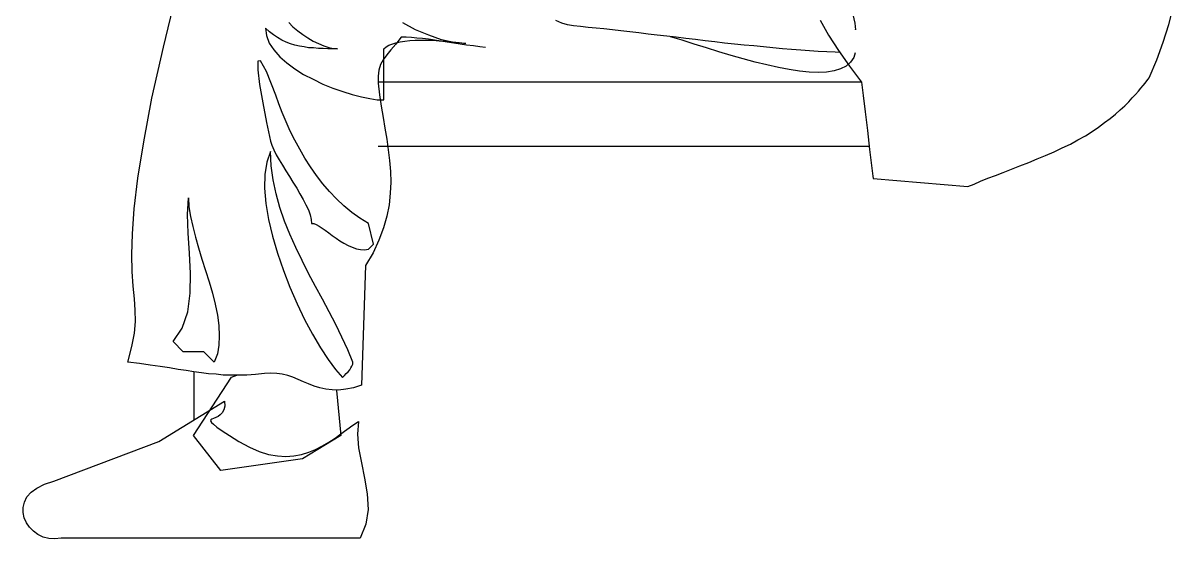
# Model space of a CAD drawing. Header units: millimetres. Extents: x 577 to 2337, y 236 to 943.
# Drawn here: x 757.358 to 758.25, y 708.446 to 708.846 of the extents above; entities that cross this region are included whole.
import ezdxf

# ---------------------------------------------------------------- set-up
doc = ezdxf.new("R2010")
doc.units = ezdxf.units.MM
doc.header["$LTSCALE"] = 0.01
doc.layers.add('06-Furn', color=4, linetype='Continuous')

# ---------------------------------------------------------------- blocks, each defined once
blk = doc.blocks.new('Body 36')
at = {"layer": '06-Furn', "color": 8, "linetype": 'Continuous'}
for p, q in [((721.39644, 586.72566), (721.40782, 586.77213)), ((722.17569, 586.74321), (722.17897, 586.75651)), ((721.93079, 586.75092), (721.93233, 586.74436)), ((721.47878, 586.73761), (721.4757, 586.74051)), ((721.4757, 586.74051), (721.47647, 586.73472)), ((721.49363, 586.74475), (721.49691, 586.74147)), ((721.49691, 586.74147), (721.50057, 586.73839)), ((721.50057, 586.73839), (721.50443, 586.7355)), ((721.59198, 586.73916), (721.58195, 586.74456)), ((721.6022, 586.73491), (721.59198, 586.73916)), ((721.70517, 586.74436), (721.70055, 586.7463)), ((721.70961, 586.74302), (721.70517, 586.74436)), ((721.71424, 586.74224), (721.70961, 586.74302)), ((721.71983, 586.74167), (721.71424, 586.74224)), ((721.72561, 586.74108), (721.71983, 586.74167)), ((721.73179, 586.74051), (721.72561, 586.74108)), ((721.73796, 586.73993), (721.73179, 586.74051)), ((721.74452, 586.73916), (721.73796, 586.73993)), ((721.75107, 586.73839), (721.74452, 586.73916)), ((721.75801, 586.73761), (721.75107, 586.73839)), ((721.90553, 586.74668), (721.91208, 586.73491)), ((721.93233, 586.74436), (721.93291, 586.73916)), ((721.93291, 586.73916), (721.93291, 586.73954)), ((722.17145, 586.72971), (722.17569, 586.74321)), ((721.47647, 586.73472), (721.47859, 586.72894)), ((721.48187, 586.7353), (721.47878, 586.73761)), ((721.48495, 586.73318), (721.48187, 586.7353)), ((721.48823, 586.73126), (721.48495, 586.73318)), ((721.49151, 586.72971), (721.48823, 586.73126)), ((721.49498, 586.72836), (721.49151, 586.72971)), ((721.50443, 586.7355), (721.50848, 586.73299)), ((721.50848, 586.73299), (721.51253, 586.73048)), ((721.51253, 586.73048), (721.51677, 586.72855)), ((721.5808, 586.73356), (721.57655, 586.72817)), ((721.57674, 586.72913), (721.58002, 586.7299)), ((721.58002, 586.7299), (721.58349, 586.73048)), ((721.58465, 586.73356), (721.5808, 586.73356)), ((721.58349, 586.73048), (721.58754, 586.73087)), ((721.5887, 586.73318), (721.58465, 586.73356)), ((721.58754, 586.73087), (721.59159, 586.73106)), ((721.59294, 586.7328), (721.5887, 586.73318)), ((721.59159, 586.73106), (721.59603, 586.73126)), ((721.59738, 586.73241), (721.59294, 586.7328)), ((721.59603, 586.73126), (721.60066, 586.73126)), ((721.60201, 586.73183), (721.59738, 586.73241)), ((721.60066, 586.73126), (721.60548, 586.73106)), ((721.60663, 586.73126), (721.60201, 586.73183)), ((721.61203, 586.73144), (721.6022, 586.73491)), ((721.60548, 586.73106), (721.6103, 586.73067)), ((721.61146, 586.73048), (721.60663, 586.73126)), ((721.6103, 586.73067), (721.6155, 586.73029)), ((721.61647, 586.72971), (721.61146, 586.73048)), ((721.62167, 586.72932), (721.61203, 586.73144)), ((721.6155, 586.73029), (721.62052, 586.7299)), ((721.62148, 586.72894), (721.61647, 586.72971)), ((721.62052, 586.7299), (721.62572, 586.72932)), ((721.76495, 586.73684), (721.75801, 586.73761)), ((721.77209, 586.73588), (721.76495, 586.73684)), ((721.77922, 586.73511), (721.77209, 586.73588)), ((721.78655, 586.73415), (721.77922, 586.73511)), ((721.79388, 586.73337), (721.78655, 586.73415)), ((721.79851, 586.73106), (721.78964, 586.73376)), ((721.78964, 586.73376), (721.78964, 586.73376)), ((721.8014, 586.73241), (721.79388, 586.73337)), ((721.80796, 586.72798), (721.79851, 586.73106)), ((721.80893, 586.73163), (721.8014, 586.73241)), ((721.81645, 586.73067), (721.80893, 586.73163)), ((721.82397, 586.7299), (721.81645, 586.73067)), ((721.83148, 586.72894), (721.82397, 586.7299)), ((721.91208, 586.73491), (721.91979, 586.72315)), ((722.16644, 586.71583), (722.17145, 586.72971)), ((721.38757, 586.68613), (721.39644, 586.72566)), ((721.47859, 586.72894), (721.48206, 586.72354)), ((721.48206, 586.72354), (721.48668, 586.71833)), ((721.49845, 586.72739), (721.49498, 586.72836)), ((721.50192, 586.72643), (721.49845, 586.72739)), ((721.50559, 586.72585), (721.50192, 586.72643)), ((721.50906, 586.72528), (721.50559, 586.72585)), ((721.51272, 586.72508), (721.50906, 586.72528)), ((721.51658, 586.7247), (721.51272, 586.72508)), ((721.52024, 586.7247), (721.51658, 586.7247)), ((721.51677, 586.72855), (721.52082, 586.72682)), ((721.52391, 586.7245), (721.52024, 586.7247)), ((721.52082, 586.72682), (721.52468, 586.72546)), ((721.52776, 586.7245), (721.52391, 586.7245)), ((721.52468, 586.72546), (721.52815, 586.7247)), ((721.53143, 586.7245), (721.52776, 586.7245)), ((721.52815, 586.7247), (721.53143, 586.7245)), ((721.5673, 586.7245), (721.56903, 586.72585)), ((721.5673, 586.68478), (721.5673, 586.7245)), ((721.56903, 586.72585), (721.57115, 586.7272)), ((721.57269, 586.72354), (721.56961, 586.71968)), ((721.57115, 586.7272), (721.57366, 586.72817)), ((721.57655, 586.72817), (721.57269, 586.72354)), ((721.57366, 586.72817), (721.57674, 586.72913)), ((721.6265, 586.72817), (721.62148, 586.72894)), ((721.63093, 586.72855), (721.62167, 586.72932)), ((721.62572, 586.72932), (721.63093, 586.72855)), ((721.63151, 586.72739), (721.6265, 586.72817)), ((721.63671, 586.72663), (721.63151, 586.72739)), ((721.64173, 586.72585), (721.63671, 586.72663)), ((721.64625, 586.72533), (721.64173, 586.72585)), ((721.81741, 586.72508), (721.80796, 586.72798)), ((721.82705, 586.72219), (721.81741, 586.72508)), ((721.83649, 586.71929), (721.82705, 586.72219)), ((721.83919, 586.72817), (721.83148, 586.72894)), ((721.84671, 586.72739), (721.83919, 586.72817)), ((721.85403, 586.72663), (721.84671, 586.72739)), ((721.86156, 586.72585), (721.85403, 586.72663)), ((721.86889, 586.72528), (721.86156, 586.72585)), ((721.87622, 586.7245), (721.86889, 586.72528)), ((721.88335, 586.72392), (721.87622, 586.7245)), ((721.89049, 586.72335), (721.88335, 586.72392)), ((721.89723, 586.72296), (721.89049, 586.72335)), ((721.90399, 586.72238), (721.89723, 586.72296)), ((721.91073, 586.72219), (721.90399, 586.72238)), ((721.9171, 586.7218), (721.91073, 586.72219)), ((721.92082, 586.72168), (721.9171, 586.7218)), ((721.91979, 586.72315), (721.92828, 586.71101)), ((721.93272, 586.72122), (721.93156, 586.71775)), ((721.47184, 586.71505), (721.46972, 586.71486)), ((721.46972, 586.71486), (721.46972, 586.70811)), ((721.47627, 586.70695), (721.47184, 586.71505)), ((721.48668, 586.71833), (721.49209, 586.71351)), ((721.49209, 586.71351), (721.49845, 586.70888)), ((721.56478, 586.71216), (721.56344, 586.70792)), ((721.56691, 586.71583), (721.56478, 586.71216)), ((721.56961, 586.71968), (721.56691, 586.71583)), ((721.84594, 586.71659), (721.83649, 586.71929)), ((721.8552, 586.71409), (721.84594, 586.71659)), ((721.86426, 586.71197), (721.8552, 586.71409)), ((721.87313, 586.71004), (721.86426, 586.71197)), ((721.92905, 586.71409), (721.92558, 586.71101)), ((721.93156, 586.71775), (721.92905, 586.71409)), ((722.16046, 586.70194), (722.16644, 586.71583)), ((721.46972, 586.70811), (721.47107, 586.69673)), ((721.4836, 586.68863), (721.47627, 586.70695)), ((721.49845, 586.70888), (721.5052, 586.70464)), ((721.5052, 586.70464), (721.51253, 586.70079)), ((721.56344, 586.70792), (721.56286, 586.70329)), ((721.56286, 586.70329), (721.56305, 586.6977)), ((721.88142, 586.70831), (721.87313, 586.71004)), ((721.88952, 586.70714), (721.88142, 586.70831)), ((721.89704, 586.70638), (721.88952, 586.70714)), ((721.90418, 586.70618), (721.89704, 586.70638)), ((721.91054, 586.70638), (721.90418, 586.70618)), ((721.91633, 586.70734), (721.91054, 586.70638)), ((721.92134, 586.70888), (721.91633, 586.70734)), ((721.92558, 586.71101), (721.92134, 586.70888)), ((721.92828, 586.71101), (721.93754, 586.69847)), ((721.47107, 586.69673), (721.47358, 586.68246)), ((721.51253, 586.70079), (721.52005, 586.69712)), ((721.52005, 586.69712), (721.52776, 586.69403)), ((721.52776, 586.69403), (721.53548, 586.69134)), ((721.56305, 586.6977), (721.56402, 586.68882)), ((721.93754, 586.69847), (721.93792, 586.69654)), ((721.93792, 586.69654), (721.93889, 586.68825)), ((722.15216, 586.69153), (722.15409, 586.69384)), ((722.15409, 586.69384), (722.15583, 586.69597)), ((722.15583, 586.69597), (722.15737, 586.69789)), ((722.15737, 586.69789), (722.15872, 586.69962)), ((722.15872, 586.69962), (722.15969, 586.70097)), ((722.15969, 586.70097), (722.16046, 586.70194)), ((721.3812, 586.65238), (721.38757, 586.68613)), ((721.48592, 586.68189), (721.4836, 586.68863)), ((721.53548, 586.69134), (721.54281, 586.68902)), ((721.54281, 586.68902), (721.54994, 586.68728)), ((721.54994, 586.68728), (721.5565, 586.68593)), ((721.5565, 586.68593), (721.56228, 586.68497)), ((721.56228, 586.68497), (721.5673, 586.68478)), ((721.56402, 586.68882), (721.56537, 586.67996)), ((721.93889, 586.68825), (721.94043, 586.67571)), ((722.14464, 586.68343), (722.14735, 586.68632)), ((722.14735, 586.68632), (722.14985, 586.68902)), ((722.14985, 586.68902), (722.15216, 586.69153)), ((721.47358, 586.68246), (721.47647, 586.66723)), ((721.48862, 586.67494), (721.48592, 586.68189)), ((721.56537, 586.67996), (721.56672, 586.67128)), ((722.13443, 586.67378), (722.13809, 586.67706)), ((722.13809, 586.67706), (722.14156, 586.68034)), ((722.14156, 586.68034), (722.14464, 586.68343)), ((721.47647, 586.66723), (721.47955, 586.65277)), ((721.49151, 586.66781), (721.48862, 586.67494)), ((721.49479, 586.66068), (721.49151, 586.66781)), ((721.56672, 586.67128), (721.56806, 586.66298)), ((721.94043, 586.67571), (721.94217, 586.66106)), ((722.12131, 586.66376), (722.12594, 586.66723)), ((722.12594, 586.66723), (722.13038, 586.6705)), ((722.13038, 586.6705), (722.13443, 586.67378)), ((721.49826, 586.65373), (721.49479, 586.66068)), ((721.56806, 586.66298), (721.56961, 586.6545)), ((721.94217, 586.66106), (721.94371, 586.6464)), ((722.11109, 586.65701), (722.1163, 586.66029)), ((722.1163, 586.66029), (722.12131, 586.66376)), ((721.37677, 586.62423), (721.3812, 586.65238)), ((721.47955, 586.65277), (721.48051, 586.64968)), ((721.48051, 586.64968), (721.48206, 586.64621)), ((721.50211, 586.6466), (721.49826, 586.65373)), ((721.56961, 586.6545), (721.57076, 586.64621)), ((722.09316, 586.64775), (722.09952, 586.65064)), ((722.09952, 586.65064), (722.10531, 586.65392)), ((722.10531, 586.65392), (722.11109, 586.65701)), ((721.47955, 586.64486), (721.47666, 586.63657)), ((721.48014, 586.63367), (721.47955, 586.64486)), ((721.48206, 586.64621), (721.48399, 586.64236)), ((721.48399, 586.64236), (721.48631, 586.6383)), ((721.50617, 586.63965), (721.50211, 586.6466)), ((721.57076, 586.64621), (721.57173, 586.63773)), ((721.94371, 586.6464), (721.94525, 586.63387)), ((722.07368, 586.63908), (722.08024, 586.64177)), ((722.08024, 586.64177), (722.08679, 586.64466)), ((722.08679, 586.64466), (722.09316, 586.64775)), ((721.47666, 586.63657), (721.47512, 586.62693)), ((721.48148, 586.62288), (721.48014, 586.63367)), ((721.48631, 586.6383), (721.48881, 586.63425)), ((721.48881, 586.63425), (721.49131, 586.62982)), ((721.5106, 586.6329), (721.50617, 586.63965)), ((721.51504, 586.62635), (721.5106, 586.6329)), ((721.57173, 586.63773), (721.5725, 586.62943)), ((721.94525, 586.63387), (721.94621, 586.62577)), ((722.05382, 586.63117), (722.06037, 586.63367)), ((722.06037, 586.63367), (722.06713, 586.63638)), ((722.06713, 586.63638), (722.07368, 586.63908)), ((721.37388, 586.60051), (721.37677, 586.62423)), ((721.47512, 586.62693), (721.47492, 586.61632)), ((721.48379, 586.61208), (721.48148, 586.62288)), ((721.49131, 586.62982), (721.49421, 586.62538)), ((721.49421, 586.62538), (721.49691, 586.62095)), ((721.52005, 586.61979), (721.51504, 586.62635)), ((721.5725, 586.62943), (721.57269, 586.62095)), ((721.94621, 586.62577), (721.9466, 586.62384)), ((721.9466, 586.62384), (722.02008, 586.61767)), ((722.0299, 586.62172), (722.0355, 586.62404)), ((722.0355, 586.62404), (722.04148, 586.62635)), ((722.04148, 586.62635), (722.04746, 586.62866)), ((722.04746, 586.62866), (722.05382, 586.63117)), ((721.47492, 586.61632), (721.47589, 586.60456)), ((721.49691, 586.62095), (721.4998, 586.61652)), ((721.4998, 586.61652), (721.50231, 586.61208)), ((721.52525, 586.61381), (721.52005, 586.61979)), ((721.53066, 586.60803), (721.52525, 586.61381)), ((721.57269, 586.62095), (721.5723, 586.61246)), ((722.02008, 586.61767), (722.0249, 586.6196)), ((722.0249, 586.6196), (722.0299, 586.62172)), ((721.41514, 586.59607), (721.41592, 586.60899)), ((721.41592, 586.60899), (721.4163, 586.60205)), ((721.48668, 586.60147), (721.48379, 586.61208)), ((721.50231, 586.61208), (721.50482, 586.60764)), ((721.50482, 586.60764), (721.50693, 586.60359)), ((721.53644, 586.60263), (721.53066, 586.60803)), ((721.5723, 586.61246), (721.57134, 586.60359)), ((721.37253, 586.58103), (721.37388, 586.60051)), ((721.41573, 586.58161), (721.41514, 586.59607)), ((721.4163, 586.60205), (721.41746, 586.59453)), ((721.47589, 586.60456), (721.47801, 586.59222)), ((721.49035, 586.59086), (721.48668, 586.60147)), ((721.50693, 586.60359), (721.50887, 586.59955)), ((721.50887, 586.59955), (721.51021, 586.59568)), ((721.51021, 586.59568), (721.51099, 586.59222)), ((721.54242, 586.59761), (721.53644, 586.60263)), ((721.54878, 586.59318), (721.54242, 586.59761)), ((721.57134, 586.60359), (721.56961, 586.59472)), ((721.41746, 586.59453), (721.4192, 586.58662)), ((721.47801, 586.59222), (721.4811, 586.57929)), ((721.4944, 586.58064), (721.49035, 586.59086)), ((721.51099, 586.59222), (721.51137, 586.58913)), ((721.51137, 586.58913), (721.51311, 586.58894)), ((721.51311, 586.58894), (721.51484, 586.58816)), ((721.51484, 586.58816), (721.51716, 586.58701)), ((721.51716, 586.58701), (721.51947, 586.58547)), ((721.55534, 586.58913), (721.54878, 586.59318)), ((721.5592, 586.57312), (721.55534, 586.58913)), ((721.56961, 586.59472), (721.5671, 586.58566)), ((721.37214, 586.56502), (721.37253, 586.58103)), ((721.41669, 586.56599), (721.41573, 586.58161)), ((721.4192, 586.58662), (721.42131, 586.57833)), ((721.42131, 586.57833), (721.42382, 586.57004)), ((721.4811, 586.57929), (721.48495, 586.56599)), ((721.49903, 586.57043), (721.4944, 586.58064)), ((721.51947, 586.58547), (721.52197, 586.58373)), ((721.52197, 586.58373), (721.52468, 586.5818)), ((721.52468, 586.5818), (721.52738, 586.57968)), ((721.52738, 586.57968), (721.53047, 586.57775)), ((721.5671, 586.58566), (721.56344, 586.57621)), ((721.42382, 586.57004), (721.42633, 586.56136)), ((721.50404, 586.5602), (721.49903, 586.57043)), ((721.53047, 586.57775), (721.53336, 586.57563)), ((721.53336, 586.57563), (721.53644, 586.57371)), ((721.53644, 586.57371), (721.53972, 586.57197)), ((721.53972, 586.57197), (721.54281, 586.57062)), ((721.54281, 586.57062), (721.54608, 586.56946)), ((721.54608, 586.56946), (721.54917, 586.56888)), ((721.55225, 586.56869), (721.55534, 586.56908)), ((721.55534, 586.56908), (721.5592, 586.57312)), ((721.56344, 586.57621), (721.559, 586.56637)), ((721.37233, 586.55172), (721.37214, 586.56502)), ((721.41746, 586.55037), (721.41669, 586.56599)), ((721.42633, 586.56136), (721.42922, 586.55249)), ((721.48495, 586.56599), (721.48958, 586.55268)), ((721.50906, 586.55018), (721.50404, 586.5602)), ((721.54917, 586.56888), (721.55225, 586.56869)), ((721.559, 586.56637), (721.55322, 586.55635)), ((721.37311, 586.54053), (721.37233, 586.55172)), ((721.42922, 586.55249), (721.43192, 586.54381)), ((721.48958, 586.55268), (721.49459, 586.53957)), ((721.55322, 586.55635), (721.55013, 586.46379)), ((721.41727, 586.53494), (721.41746, 586.55037)), ((721.43192, 586.54381), (721.43443, 586.53494)), ((721.51445, 586.54015), (721.50906, 586.55018)), ((721.37407, 586.5307), (721.37311, 586.54053)), ((721.41534, 586.52048), (721.41727, 586.53494)), ((721.43443, 586.53494), (721.43655, 586.52646)), ((721.49459, 586.53957), (721.50019, 586.52684)), ((721.51967, 586.53031), (721.51445, 586.54015)), ((721.37465, 586.52183), (721.37407, 586.5307)), ((721.43655, 586.52646), (721.43829, 586.51797)), ((721.50019, 586.52684), (721.50597, 586.5145)), ((721.52487, 586.52048), (721.51967, 586.53031)), ((721.37484, 586.51315), (721.37465, 586.52183)), ((721.4111, 586.50795), (721.41534, 586.52048)), ((721.43829, 586.51797), (721.43944, 586.50987)), ((721.53008, 586.51065), (721.52487, 586.52048)), ((721.37407, 586.50389), (721.37484, 586.51315)), ((721.40396, 586.49753), (721.4111, 586.50795)), ((721.43944, 586.50987), (721.43983, 586.50197)), ((721.50597, 586.5145), (721.51215, 586.50313)), ((721.5349, 586.501), (721.53008, 586.51065)), ((721.37214, 586.49367), (721.37407, 586.50389)), ((721.43983, 586.50197), (721.43944, 586.49464)), ((721.51215, 586.50313), (721.51812, 586.49271)), ((721.53933, 586.49117), (721.5349, 586.501)), ((721.36886, 586.48153), (721.37214, 586.49367)), ((721.41186, 586.48943), (721.40396, 586.49753)), ((721.42787, 586.48943), (721.41186, 586.48943)), ((721.43578, 586.48153), (721.42787, 586.48943)), ((721.43944, 586.49464), (721.43829, 586.48789)), ((721.51812, 586.49271), (721.5241, 586.48346)), ((721.54338, 586.48153), (721.53933, 586.49117)), ((721.37793, 586.48037), (721.36886, 586.48153)), ((721.38622, 586.47921), (721.37793, 586.48037)), ((721.43829, 586.48789), (721.43578, 586.48153)), ((721.5241, 586.48346), (721.52988, 586.47574)), ((721.54261, 586.47844), (721.54319, 586.47998)), ((721.54319, 586.47998), (721.54338, 586.48153)), ((721.39393, 586.47825), (721.38622, 586.47921)), ((721.40126, 586.47709), (721.39393, 586.47825)), ((721.40782, 586.47594), (721.40126, 586.47709)), ((721.41418, 586.47497), (721.40782, 586.47594)), ((721.42016, 586.47401), (721.41418, 586.47497)), ((721.42594, 586.47323), (721.42016, 586.47401)), ((721.43153, 586.47246), (721.42594, 586.47323)), ((721.43732, 586.47208), (721.43153, 586.47246)), ((721.44291, 586.4715), (721.43732, 586.47208)), ((721.4487, 586.47131), (721.44291, 586.4715)), ((721.45467, 586.47131), (721.4487, 586.47131)), ((721.44928, 586.46977), (721.45333, 586.47131)), ((721.45333, 586.47131), (721.45333, 586.47131)), ((721.46104, 586.4715), (721.45467, 586.47131)), ((721.46779, 586.47188), (721.46104, 586.4715)), ((721.47492, 586.47266), (721.46779, 586.47188)), ((721.47975, 586.47304), (721.47492, 586.47266)), ((721.48438, 586.47285), (721.47975, 586.47304)), ((721.48862, 586.47227), (721.48438, 586.47285)), ((721.49286, 586.47111), (721.48862, 586.47227)), ((721.49691, 586.46977), (721.49286, 586.47111)), ((721.52988, 586.47574), (721.53529, 586.46957)), ((721.53529, 586.46957), (721.53683, 586.47111)), ((721.53683, 586.47111), (721.53818, 586.47266)), ((721.53818, 586.47266), (721.53972, 586.47401)), ((721.53972, 586.47401), (721.54088, 586.47555)), ((721.54088, 586.47555), (721.54184, 586.47709)), ((721.54184, 586.47709), (721.54261, 586.47844)), ((721.41977, 586.42464), (721.44928, 586.46977)), ((721.50096, 586.46803), (721.49691, 586.46977)), ((721.505, 586.46629), (721.50096, 586.46803)), ((721.50906, 586.46475), (721.505, 586.46629)), ((721.5133, 586.46301), (721.50906, 586.46475)), ((721.51773, 586.46166), (721.5133, 586.46301)), ((721.55013, 586.46379), (721.54377, 586.46166)), ((721.52236, 586.4607), (721.51773, 586.46166)), ((721.52719, 586.46012), (721.52236, 586.4607)), ((721.5322, 586.45993), (721.52719, 586.46012)), ((721.53066, 586.45954), (721.53393, 586.42464)), ((721.53779, 586.46051), (721.5322, 586.45993)), ((721.54377, 586.46166), (721.53779, 586.46051)), ((721.39297, 586.42001), (721.44387, 586.45125)), ((721.4433, 586.4445), (721.44214, 586.44219)), ((721.44407, 586.44739), (721.4433, 586.4445)), ((721.44387, 586.45125), (721.44407, 586.44739)), ((721.43327, 586.43679), (721.43289, 586.43602)), ((721.43289, 586.43602), (721.43366, 586.43486)), ((721.43405, 586.43737), (721.43327, 586.43679)), ((721.43539, 586.43794), (721.43405, 586.43737)), ((721.43713, 586.43852), (721.43539, 586.43794)), ((721.43887, 586.43949), (721.43713, 586.43852)), ((721.4406, 586.44065), (721.43887, 586.43949)), ((721.44214, 586.44219), (721.4406, 586.44065)), ((721.54319, 586.43254), (721.54763, 586.43563)), ((721.54763, 586.43563), (721.54685, 586.42579)), ((721.43366, 586.43486), (721.4352, 586.43332)), ((721.4352, 586.43332), (721.4379, 586.4312)), ((721.4379, 586.4312), (721.44214, 586.4283)), ((721.44214, 586.4283), (721.44774, 586.42464)), ((721.53412, 586.42599), (721.53875, 586.42927)), ((721.53875, 586.42927), (721.54319, 586.43254)), ((721.31159, 586.38915), (721.39297, 586.42001)), ((721.44098, 586.39764), (721.41977, 586.42464)), ((721.44774, 586.42464), (721.45506, 586.42001)), ((721.45506, 586.42001), (721.46316, 586.41557)), ((721.53393, 586.42464), (721.50424, 586.40651)), ((721.51967, 586.41654), (721.52468, 586.41943)), ((721.52468, 586.41943), (721.52949, 586.42271)), ((721.52949, 586.42271), (721.53412, 586.42599)), ((721.54685, 586.42579), (721.54782, 586.415)), ((721.46316, 586.41557), (721.47068, 586.41229)), ((721.47068, 586.41229), (721.47801, 586.40999)), ((721.47801, 586.40999), (721.48495, 586.40883)), ((721.48495, 586.40883), (721.49131, 586.40844)), ((721.49131, 586.40844), (721.49768, 586.40883)), ((721.49768, 586.40883), (721.50346, 586.40999)), ((721.50346, 586.40999), (721.50925, 586.41172)), ((721.50925, 586.41172), (721.51445, 586.41384)), ((721.51445, 586.41384), (721.51967, 586.41654)), ((721.54782, 586.415), (721.54994, 586.40343)), ((721.50424, 586.40651), (721.44098, 586.39764)), ((721.54994, 586.40343), (721.55244, 586.39147)), ((721.55244, 586.39147), (721.55437, 586.37932)), ((721.29404, 586.38067), (721.29848, 586.38395)), ((721.29848, 586.38395), (721.30427, 586.38684)), ((721.30427, 586.38684), (721.31159, 586.38915)), ((721.28768, 586.36891), (721.28884, 586.37296)), ((721.28884, 586.37296), (721.29076, 586.377)), ((721.29076, 586.377), (721.29404, 586.38067)), ((721.55437, 586.37932), (721.55515, 586.36737)), ((721.28768, 586.36486), (721.28768, 586.36891)), ((721.28864, 586.36081), (721.28768, 586.36486)), ((721.55515, 586.36737), (721.55341, 586.35579)), ((721.29038, 586.35695), (721.28864, 586.36081)), ((721.29269, 586.35348), (721.29038, 586.35695)), ((721.55341, 586.35579), (721.54898, 586.34519)), ((721.29578, 586.3504), (721.29269, 586.35348)), ((721.29925, 586.34788), (721.29578, 586.3504)), ((721.3033, 586.34596), (721.29925, 586.34788)), ((721.30773, 586.3448), (721.3033, 586.34596)), ((721.31236, 586.34442), (721.30773, 586.3448)), ((721.31718, 586.34519), (721.31236, 586.34442)), ((721.54898, 586.34519), (721.31718, 586.34519))]:
    blk.add_line(p, q, dxfattribs=at)
at = {"layer": '06-Furn', "color": 8}
for p, q in [((721.56301, 586.69896), (721.93718, 586.69896)), ((721.56301, 586.64896), (721.94344, 586.64896)), ((721.42033, 586.4368), (721.42033, 586.47398))]:
    blk.add_line(p, q, dxfattribs=at)

msp = doc.modelspace()

# ---------------------------------------------------------------- block references
at = {"layer": '06-Furn', "color": 241}
msp.add_blockref('Body 36', (36.07055, 122.10164), dxfattribs=at)

doc.saveas('drawing.dxf')
